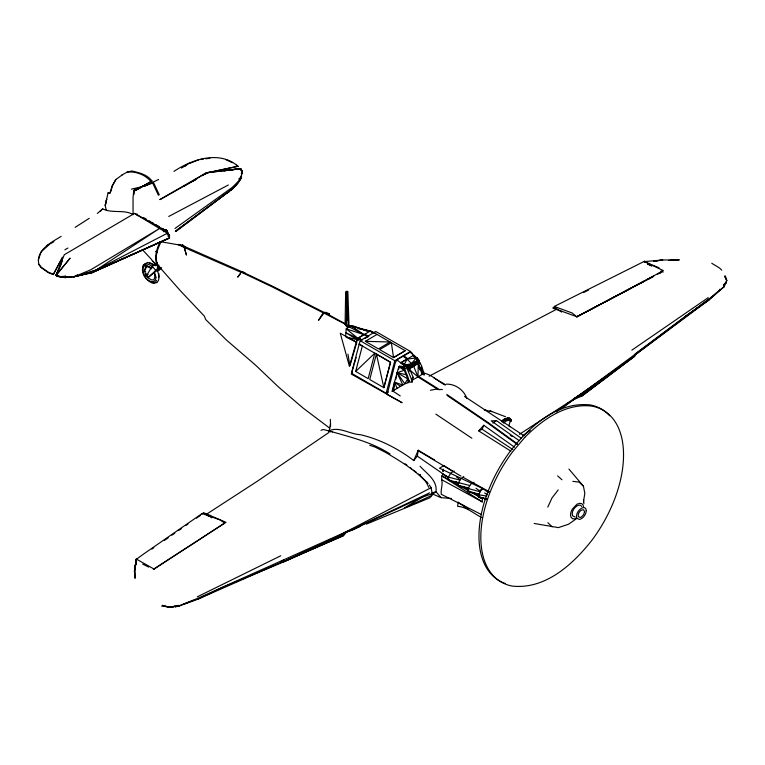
<?xml version="1.0" encoding="UTF-8"?>
<svg xmlns="http://www.w3.org/2000/svg" width="765" height="765" viewBox="0 0 765 765"><rect width="100%" height="100%" fill="white"/><g stroke="black" fill="none" stroke-linecap="round" stroke-linejoin="round"><path stroke-width="1.15" d="M61.152 236.385C51.226 242.429 35.286 250.442 38.967 264.709L41.1 267.587L48.243 272.617L53.234 274.597L62.51 257.489M60.951 264.633L56.084 275.419L70.151 258.111L56.084 275.171L64.298 254.735L134.477 213.435L167.42 233.22L169.581 237.982L92.192 272.579L73.928 276.834L67.502 277.236L65.36 276.337L58.226 276.653L56.084 275.505L58.303 275.926M61.64 276.557C75.056 278.929 88.252 272.656 100.751 268.305L169.581 237.982L91.475 272.904L75.353 276.175L77.399 275.084M102.615 209.237L102.615 208.826C112.197 213.712 123.586 209.247 132.842 214.382M135.577 560.783L135.577 559.875L144.136 553.64L202.142 513.516L220.129 519.942L224.556 523.069L153.316 569.495M152.866 261.228L154.846 263.543C165.288 270.953 151.231 261.095 151.594 259.574L142.433 249.706M172.326 607.41L172.326 606.588L178.752 605.937L198.011 598.22L349.27 530.432L283.624 561.711L281.491 561.214L280.774 562.61L198.011 599.129L178.742 606.186L174.468 606.349L172.326 607.41L161.625 606.081M178.742 606.186L175.175 606.836L174.468 606.349M202.142 514.252L202.142 513.516M202.381 175.644L207.363 172.641L238.039 166.244C219.479 150.103 192.025 159.254 173.971 171.379M240.181 168.797L206.359 172.804L159.761 199.569M188.047 183.83L206.359 172.804L240.181 168.472L242.323 172.173L241.367 173.55M404.159 365.125C404.427 371.216 408.653 376.151 409.17 382.175L412.163 382.012L411.446 379.211L406.645 367.401L404.159 365.125L406.1 365.001L408.845 367.535L419.373 361.635L419.383 361.061L416.944 357.771L406.932 359.168L400.717 362.916L406.856 367.276L417.021 360.602L418.006 360.697L417.547 362.524L417.021 360.602M448.28 477.484L417.365 456.17L418.226 450.241L434.644 460.042M366.387 524.13L429.882 497.785L431.881 495.395L431.89 491.933L431.106 487.688L429.375 485.01M479.273 494.353L470.59 492.507L468.027 491.178L468.027 488.462L470.035 485.134M647.974 263.036L644.551 261.228L554.281 306.449L554.281 307.186L561.472 311.996M556.184 411.914L634.692 356.108L634.692 354.625L708.906 299.067L723.891 286.732L726.75 280.239L724.608 276.041L726.75 280.487L726.033 283.117L723.891 284.599L724.608 285.335L723.891 284.599L726.033 282.381L726.033 283.117M644.551 262.127L644.551 261.228L646.616 262.338M719.616 289.285L719.616 290.193L708.906 299.89L685.354 316.404L634.931 354.08M708.906 299.067L634.204 355.553L708.906 299.976L723.891 286.98L723.891 285.498L724.608 285.096L723.891 286.732M136.438 560.037L134.65 570.03L135.08 578.33L134.726 569.246L136.438 559.951L134.363 571.512L136.294 559.043L153.994 569.017L181.248 551.269A1998.725 1042.179 -64.4 0 0 208.424 533.702L225.981 522.323L203.213 512.56L209.208 516.595M324.408 312.397L322.142 314.444L318.527 320.305L324.408 312.397L345.675 324.016L346.306 326.024L349.519 325.986L347.033 328.3L349.662 326.234M407.697 365.957L412.23 363.279L414.295 365.794M324.398 312.56L273.009 286.454L241.74 271.632L183.896 246.206L186.392 254.888L183.896 246.206M106.163 209.801L105.197 205.374L108.104 192.818L110.418 192.723L108.028 192.866L109.997 192.962L112.092 185.991L115.611 179.67L122.41 174.755M412.163 382.012L413.138 377.25L409.543 368.529L414.295 365.469M346.736 296.638L346.899 291.035L346.306 326.024L346.01 320.592M438.288 389.653L417.986 376.925L413.511 365.919L418.264 363.509L417.986 376.925L412.431 380.042M160.143 267.492L158.116 267.09L156.146 264.279M482.361 498.57L441.835 475.83L441.682 479.703L482.285 501.907L482.361 498.57L472.34 492.364M469.002 488.309L461.668 487.028L458.398 485.287L458.465 482.61L460.587 479.282M346.497 304.48L346.631 299.995M458.311 482.83L450.614 481.214L448.194 479.894L448.338 477.092L451.054 472.808L454.18 471.068M345.617 336.887L346.22 328.845L348.84 326.703L351.145 325.928L371.092 331.341L374.745 332.775L373.999 333.205M393.86 390.418L394.444 382.175L398.881 366.521L403.738 368.988L407.793 378.847L408.5 382.634L404.79 383.791L392.005 391.489L394.444 382.175L402.859 385.063L397.092 372.737L404.159 370.308L398.881 366.521M158.431 195.314L152.694 183.055L141.477 186.976L133.722 191.126L133.034 197.542L133.072 214.697M154.415 273.688L155.152 276.471L154.444 278.364L153.736 279.847L151.604 279.923L148.008 277.877L145.857 275.333L146.115 273.201M458.206 502.003L457.633 506.353C467.205 507.013 473.86 513.717 482.017 517.733M136.294 559.043L134.726 569.246L136.505 560.735M358.441 339.287L358.297 340.195L356.414 338.847M443.356 469.184L442.983 471.536L443.308 469.586M357.293 340.855L358.689 337.738L370.222 331.102L372.431 331.886L357.972 328.367L370.222 331.102M330.298 419.354L330.509 423.523L329.218 430.772C339.134 426.162 350.035 434.338 360.277 434.673C379.822 439.186 397.829 448.51 413.798 460.54L417.365 456.007M175.395 231.269L225.627 193.794L229.404 191.623L228.697 191.288C234.492 187.75 240.602 182.022 241.606 174.975M105.197 205.374L106.641 199.187M105.379 205.269L106.718 199.139M142.883 266.995L143.351 264.92L147.616 262.452L151.202 263.762L153.354 265.541M583.466 501.821L584.833 493.282L583.418 486.196L568.95 469.069M356.863 342.165L349.921 365.775L347.97 354.157M411.111 353.009L410.442 351.47L375.758 331.455L360.143 340.683L351.47 373.234L386.153 393.258L388.218 392.043M355.687 371.427L374.84 353.124L368.175 378.637L355.687 371.427L362.352 345.923L359.139 344.145L359.713 343.82M376.409 354.032L369.744 379.536L383.867 387.692L390.532 362.275L376.409 354.032L383.867 387.692L390.532 362.275L359.139 344.145M398.747 369.151L399.607 365.852L404.532 368.367L404.159 365.297L396.767 359.837L395.256 363.012L387.157 394.491L402.141 402.725L351.336 374.104L353.899 365.106M386.153 393.258L394.826 360.707L410.442 351.47M394.262 384.671L392.588 390.905L400.238 395.916M38.25 260.186L41.1 251.876L48.941 244.8M355.515 359.579L356.136 357.408M395.715 379.459L396.643 376.313M110.715 191.728L112.512 185.742L116.031 179.431M354.205 363.968L355.209 360.669M158.824 277.265L158.804 273.545M198.011 599.129L222.978 587.147L283.624 561.873L343.561 534.955L344.279 532.727L431.106 487.688M231.336 189.854L240.899 178.675L241.606 174.066L242.323 173.569M159.656 242.562C156.27 250.222 153.516 259.335 158.116 267.09M413.798 460.54L418.226 450.241M510.896 451.159L478.641 430.877L482.16 429.261L483.796 425.273L514.482 447.162M161.042 241.759C157.542 249.333 153.258 259.019 159.091 266.612L180.416 290.796L204.379 316.165L205.728 319.588L226.698 340.272L255.453 365.029L278.489 386.985L302.959 407.955L329.878 428.295M56.084 275.419L62.539 260.473M547.807 507.099L551.957 498.025L558.173 489.954M412.373 354.233L411.656 352.502L410.346 352.015L403.145 356.251L406.932 359.168L404.063 365.182L411.436 363.738L418.006 360.697L413.148 355.591L401.529 362.275L405.125 364.733L404.159 365.297M151.537 268.84L147.951 266.794L145.809 266.87L144.394 270.322L145.857 275.333M53.234 274.597L62.51 257.164M157.198 263.217L152.159 266.163L146.899 275.132L148.334 277.351L155.63 271.422L159.656 269.098L157.896 270.667M155.419 265.742L157.112 262.758M157.208 268.171L158.891 265.178M241.367 173.406L242.323 171.762L240.899 168.969L242.323 171.762L241.606 172.421L242.323 173.741M485.832 498.78L478.584 497.355L478.45 494.716L480.879 490.518L483.451 488.596M157.274 268.19L158.479 266.21M156.079 270.169L157.16 270.619L159.627 266.593M343.561 534.955L344.986 532.65L353.545 529.619L360.678 526.091L350.303 530.04M505.311 418.532L501.477 421.515C503.456 418.264 509.519 416.724 511.307 420.855L510.944 421.4L508.495 419.478L505.933 419.803L503.619 421.228M156.595 280.497L155.18 282.553L153.048 283.213C145.723 281.329 139.087 270.915 144.356 264.25L147.205 264.002L150.083 264.986L152.952 267.281M510.896 420.023L509.289 418.522L506.736 418.407M240.401 273.641L237.714 277.169L241.74 271.632M145.618 268.745L144.394 270.322L145.627 271.537M358.852 337.652L357.81 338.991L360.334 338.933L362.017 340.186L362.753 339.765M724.608 284.102L726.033 282.381M431.881 495.395L404.484 507.884L429.538 492.88L283.624 561.711L283.633 560.219L281.491 561.214L283.624 561.873L343.561 535.615L346.411 532.249M411.446 379.211L413.138 377.25M238.039 182.615L232.761 188.697L175.415 231.269M478.641 430.877L483.796 425.273M134.994 190.475L139.871 188.075M159.55 269.242L157.16 270.619M133.722 191.126L134.334 190.858M503.59 423.083L506.554 420.769L509.404 420.176M502.328 422.108L504.642 419.956L507.291 419.124L508.715 419.057L511.307 420.855M160.774 267.492L155.735 270.447L148.334 277.351M97.356 213.464L102.615 208.826M241.606 176.533L238.757 179L240.181 179.823L232.053 187.549L174.975 228.486M158.212 270.839L161.673 267.855M576.934 518.335L568.596 524.216L558.412 527.611L534.2 523.48M99.986 211.446L101.735 209.973M433.028 493.999L435.964 491.646C437.676 480.382 426.583 473.554 420.071 466.22M634.692 354.625L560.429 409.304M572.536 400.085L581.878 396.05L634.692 356.108M176.141 231.355L232.761 188.697L228.697 191.288M581.878 396.05L634.692 356.27L573.138 399.292M577.604 396.461L581.888 395.39L631.125 358.489M566.855 403.997L568.701 402.639M522.543 435.945L530.231 430.446M406.999 368.845L408.845 367.535L408.768 366.837L413.588 364.226M171.953 535.184L174.783 533.195M685.354 316.404L708.906 299.976M178.561 530.566L181.391 528.615M186.105 525.345L187.989 524.044M196.481 518.173L200.258 515.562M151.91 549.079L153.803 547.778M164.293 540.52L168.185 537.833M492.918 423.074L496.475 420.616L521.491 438.393M461.113 478.45L463.762 476.624M631.842 350.169L708.199 297.661M562.074 407.735L564.752 405.919M574.305 398.603L581.171 394.071L581.888 395.39M96.189 270.026L159.493 228.486L90.691 269.816L73.928 276.834L96.189 270.026L167.42 233.22M519.406 434.338L581.171 394.071M133.971 191.068L140.712 187.549M75.142 227.348L89.266 218.312M181.554 168.051L189.452 163.117M166.397 229.816L163.385 231.68L166.426 229.806L164.398 231.135M419.373 361.635L421.649 366.005L424.489 374.917L422.137 374.372L417.986 376.925L408.759 369.065L413.511 366.244L412.804 365.747M413.511 365.919L412.794 364.685L417.47 361.826L418.006 360.697L415.93 358.269L411.436 363.738L411.723 364.475M193.43 181.047L195.419 179.842M206.856 514.004L257.078 481.395L328.931 432.483L328.711 430.877L323.146 429.481L321.004 430.303M183.983 186.287L186.019 185.063M153.516 569.504L155.544 568.299M365.335 341.324L390.15 342.012L378.465 348.897L365.335 341.324L377.011 334.429M405.201 350.705L393.526 357.59L379.67 349.605L391.364 342.71L393.526 357.59L405.201 350.705L373.798 332.584M143.887 185.675L151.929 180.951C147.234 174.487 139.23 172.718 131.915 170.997L127.382 171.972L121.989 174.994M184.518 166.445L186.488 165.278M367.965 336.763L364.044 334.659L357.857 338.302L357.006 339.622L349.414 366.32L340.282 333.224L356.356 342.127L346.593 337.365M134.21 194.224L134.181 189.959L141.955 186.784L151.929 180.951M351.47 373.234L352.187 372.823M407.755 382.089L409.696 380.951M160.191 199.569L188.419 183.6M134.181 189.959L140.798 187.023M135.357 190.275L134.745 190.628L138.934 188.697M64.862 249.801L67.932 248.032M167.937 236.136L168.788 235.649M146.899 275.132L148.142 274.425M364.771 338.599L368.787 336.284L364.867 334.19M396.767 359.837L403.968 355.773L407.745 358.699M419.975 363.719L418.857 360.124L416.944 357.934L415.978 358.489L413.148 355.591M409.543 368.529L418.264 363.509L422.098 372.096L422.137 374.372L421.419 374.133M657.431 274.3L662.213 271.537M470.532 484.302L474.004 482.304M189.452 183.026L196.414 179.087M205.364 174.018L207.363 172.89L238.039 166.244M644.474 262.443L644.34 261.611L663.389 270.638L577.049 316.806L556.49 309.309L429.089 376.208M479.167 490.681L482.878 488.634L488.529 492.641M46.885 245.584L53.875 241.759M510.657 420.903L510.896 419.832L509.719 418.398L507.377 417.833L509.719 418.398L511.116 419.717M647.458 279.579L653.769 276.242L647.353 279.579M661.084 272.35L658.99 273.459L661.065 272.35M168.74 216.447L228.343 184.996M645.344 280.688L576.686 316.825L572.191 312.99L554.281 306.449M645.239 280.688L576.686 316.825L630.131 288.778M640.907 282.983L643.843 281.453M645.803 280.43L651.684 277.36M239.474 179.412L240.899 178.675M73.928 276.834L75.353 276.098M175.175 606.836L178.178 605.316M75.353 276.175L77.399 275.151M583.446 292.613L588.677 290.021M431.89 493.827L421.754 497.355L350.695 530.518L344.279 532.727M197.303 596.824L280.784 555.773M145.78 185.675L158.623 179.459M195.152 599.865L183.026 604.379M423.198 373.282C430.284 373.167 438.374 381.917 445.316 385.063M91.475 272.904L168.166 238.47M287.191 559.904L343.561 535.615M576.274 518.24L574.611 518.928L572.488 518.66L571.063 517.255A7.899 4.561 -60 0 1 572.44 508.964L577.03 504.183L579.516 503.332L581.639 503.59L583.064 504.919L583.571 507.262M189.452 163.528L198.795 159.713M432.015 493.1L435.964 491.646L441.089 497.671L451.407 498.455M430.456 494.486L431.89 493.989M186.115 248.128L182.453 244.733L183.265 246.569L188.955 249.543L241.004 272.311L242.342 271.613L245.02 272.962L243.012 272.636M357.456 339.851L360.334 338.933L358.689 337.738M147.521 184.814L142.51 186.383L147.521 184.977M509.643 418.417L508.582 417.996M143.438 185.771L152.684 182.328L153.507 182.586L159.292 194.817M168.271 235.945L169.687 235.534M430.418 390.255L437.236 388.964M325.594 313.334L323.595 312.866L325.852 312.302L329.6 313.937L327.602 313.631M229.663 170.27L240.181 168.472M178.752 605.937L168.759 606.999L162.333 605.345L168.759 607.238M131.37 189.108L141.955 186.784M236.758 169.514L239.043 169.036M151.585 182.959L153.507 182.586M224.011 171.073L226.268 170.672M228.534 170.26L238.996 168.912M147.329 185.082L142.405 186.45L151.776 182.845L152.694 183.055L151.776 182.768M126.961 172.211C135.577 170.958 145.312 174.783 150.944 181.515M653.807 261.276L662.748 259.985L678.804 259.957L669.585 260.463M199.942 159.55L203.366 159.063M653.616 261.209L662.748 259.985L644.34 261.611M509.92 426.822L508.782 425.589L510.351 421.219L508.782 420.473M205.575 158.785L209.859 158.336M347.023 291.561L347.846 291.494L349.031 325.785M668.725 260.483L679.444 259.832M496.475 420.616L491.273 420.884L519.225 440.688M422.098 372.096L423.781 372.029M172.326 606.588L173.751 606.674M484.36 409.992L491.618 411.57L489.916 410.996L491.053 411.254L505.598 416.753M408.768 366.837L406.798 366.492M446.32 384.154C455.405 383.82 464.068 390.131 466.927 398.632M572.87 481.357L579.143 482.113L583.418 486.196M440.688 389.366L442.428 389.576M485.01 410.164L486.148 410.308L484.943 410.117M56.801 275.993L59.087 276.299M370.05 331.197L371.092 331.341L366.435 330.652M575.203 517.016L572.516 515.763C571.34 511.976 573.865 507.893 577.04 505.914A6.751 3.902 -60 0 1 581.62 506.487M478.45 494.716L486.636 496.055M478.584 497.355L486.683 498.694M160 241.616L181.41 245.326L186.306 248.023L178.369 244.379M328.711 430.877L332.498 431.909M328.931 431.087L331.073 431.498M353.803 327.2L351.145 325.928L348.209 326.263L346.44 291.895L345.675 291.742L345.091 324.532L346.784 325.02L323.595 312.866M61.64 276.519L66.077 277.408L65.36 277.819L62.51 276.739M397.092 372.737L407.793 378.847L404.79 383.791L397.092 372.737L405.938 374.64M346.755 337.155L357.006 339.622L345.895 332.775L357.857 338.302L346.22 328.845L364.044 334.659L351.145 325.928L355.218 327.936M448.338 477.092L459.822 480.057M458.465 482.61L469.949 485.574M458.398 485.287L468.782 488.06M448.194 479.894L459.373 482.916M468.027 491.178L479.206 494.209M468.027 488.462L480.257 491.828M348.802 326.148L351.097 326.789M331.924 431.747C351.871 437.475 372.459 442.553 390.064 453.98M56.801 275.83L61.085 277.15L56.084 275.008L61.085 277.15L65.36 276.337L67.502 277.236M652.449 265.025L659.038 267.779M369.763 445.326L375.051 447.056L385.608 452.411C399.923 460.96 414.745 469.653 426.134 481.988L426.774 481.701L426.134 482.074L428.84 487.401M151.307 281.989L154.167 282.974L157.026 282.648C160.134 279.292 159.034 274.444 157.313 270.695M149.462 262.711L152.321 263.686L154.482 265.407M412.383 379.335L413.09 379.583M556.49 309.309L552.846 307.865L554.204 308.725M366.684 330.977L352.914 325.785L355.61 328.061M53.234 274.186L48.243 272.12L41.109 267.176L38.967 264.298M431.603 493.588L441.089 497.671M180.836 245.03L183.896 246.368M178.159 244.504L186.22 248.348M482.878 488.634L439.493 468.19L443.92 465.646L453.339 471.575M647.563 263.982L651.684 265.943L647.563 263.944M241.004 272.063L272.235 286.904L323.595 313.028M648.835 263.447L651.398 264.68M225.914 159.656L232.331 162.744M142.663 564.13L148.783 567.085M486.014 499.459L481.797 497.413L485.947 499.708M555.132 308.687L557.35 309.796M481.424 514.52L441.242 494.295C440.516 489.313 443.145 484.58 441.682 479.703M205.498 513.468L209.323 516.337M348.84 326.703L364.044 334.659M156.137 264.614L158.154 265.675M661.046 270.982L663.131 272.101M489.409 491.78L462.968 477.274M559.846 310.58L561.845 311.68M134.506 213.339L166.999 231.326L169.151 235.85M165.565 229.844L167.525 230.934M402.533 366.971L405.221 368.472M186.22 248.243L183.246 246.741L182.453 244.733M166.407 233.402L169.428 235.113M360.143 340.683L394.826 360.707M151.862 222.366L153.746 223.457M155.639 224.547L159.416 226.717M401.472 366.215L405.517 368.558M162.333 228.4L167.191 231.212L169.352 235.735M143.371 217.47L146.201 219.096M149.032 220.731L150.915 221.821M418.665 376.533L439.942 389.901M433.965 377.948L445.316 384.575M448.94 477.723L442.266 473.764L448.347 477.408M417.805 450.48L460.941 476.117M455.443 481.644L458.484 483.47M464.565 487.104L468.62 489.524M474.702 493.167L479.77 496.198M711.766 263.275L719.616 268.056L721.758 270.198M328.931 430.925L330.499 431.881M455.299 481.826L458.302 483.681M463.313 486.789L468.333 489.887M207.851 514.415L211.781 517.828L210.212 515.275M441.835 475.83L482.285 501.907M484.589 492.956L487.372 494.792M464.498 396.394L523.595 435.505M482.16 429.261L512.875 449.581M435.878 414.152L471.862 438.24M446.779 394.424L487.841 422.366L517.599 444.016M447.095 395.457L487.248 422.71L517.064 444.322M400.717 386.459L394.444 382.175L397.217 388.477M510.207 435.18L512.129 436.528M412.794 364.685L406.932 359.168M475.954 488.213L480.468 491.474M413.454 470.159L416.064 472.072M405.115 463.781L406.894 465.101M456.456 476.92L459.163 478.976M418.637 474.042L428.19 483.499M410.346 352.015L416.944 357.934M151.776 268.286L146.756 265.417L144.614 265.828L143.198 267.31C142.147 273.401 145.656 280.267 151.853 281.836L154.004 281.424L155.419 279.942L156.117 277.561L154.415 272.197M149.691 267.023L151.126 268.171M155.553 251.35L157.246 252.718M459.296 502.863L468.62 509.567L463.485 505.244M723.891 284.599L724.608 285.173L723.891 285.498L723.891 286.98M236.261 165.221L238.039 166.665M410.289 467.683L411.713 468.897M557.628 475.897L561.931 479.751M547.864 522.725L552.139 526.856M152.159 266.163L155.735 270.447M208.137 514.826L209.467 516.423M240.717 169.601L242.323 171.762M371.312 331.876L371.752 332.526M416.944 357.771L419.144 361.52M347.626 325.259L348.209 326.263M240.899 168.797L242.323 172.173M145.809 266.87L146.22 267.951M421.228 366.999L422.471 370.231M412.23 363.279L412.517 364.025M418.264 363.509L422.137 374.372M408.759 369.065L409.495 371.255M725.325 275.955L726.75 280.487M419 366.368L419.794 369.839M136.992 213.884L137.365 215.73M418.904 366.158L419.239 368.051M583.552 499.784L583.905 503.772M346.44 291.895L346.994 307.387M347.243 314.539L347.463 320.497M330.509 423.523L330.557 426.641M155.438 275.438L155.448 277.475M155.438 275.295L155.438 277.045M609.619 415.758A99.842 57.643 -60 0 0 589.997 404.886C557.025 401.482 529.61 426.574 510.657 450.69A99.842 57.643 -60 0 0 491.034 484.226A96.792 55.883 -60 0 0 478.976 536.074A96.792 55.883 -60 0 0 484.398 563.872A99.842 57.643 -60 0 0 505.053 583.418M586.296 510.628C586.028 514.52 583.332 518.431 579.488 519.483L576.8 518.23C575.634 514.443 578.149 510.37 581.323 508.381A6.751 3.902 -60 0 1 585.904 508.955L586.296 510.628M584.584 511.689L583.647 514.625L581.371 516.997L580.138 517.465L578.378 516.662C577.479 513.564 580.262 509.452 583.619 509.777L584.584 511.689M65.36 276.337L64.652 277.236L63.935 276.825L65.36 276.337M524.857 437.293L512.512 451.924A99.842 57.643 -60 0 0 486.253 503.265A96.792 55.883 -60 0 0 480.831 537.317A96.792 55.883 -60 0 0 492.89 575.251A99.842 57.643 -60 0 0 512.512 586.124C545.483 589.519 572.899 564.427 591.852 540.31A99.842 57.643 -60 0 0 611.474 506.784A96.792 55.883 -60 0 0 623.532 454.926A96.792 55.883 -60 0 0 611.474 416.992A99.842 57.643 -60 0 0 591.852 406.119C565.679 402.878 542.404 419.727 524.857 437.293M420.501 474.864L419.717 475.314L420.501 474.864"/></g></svg>
